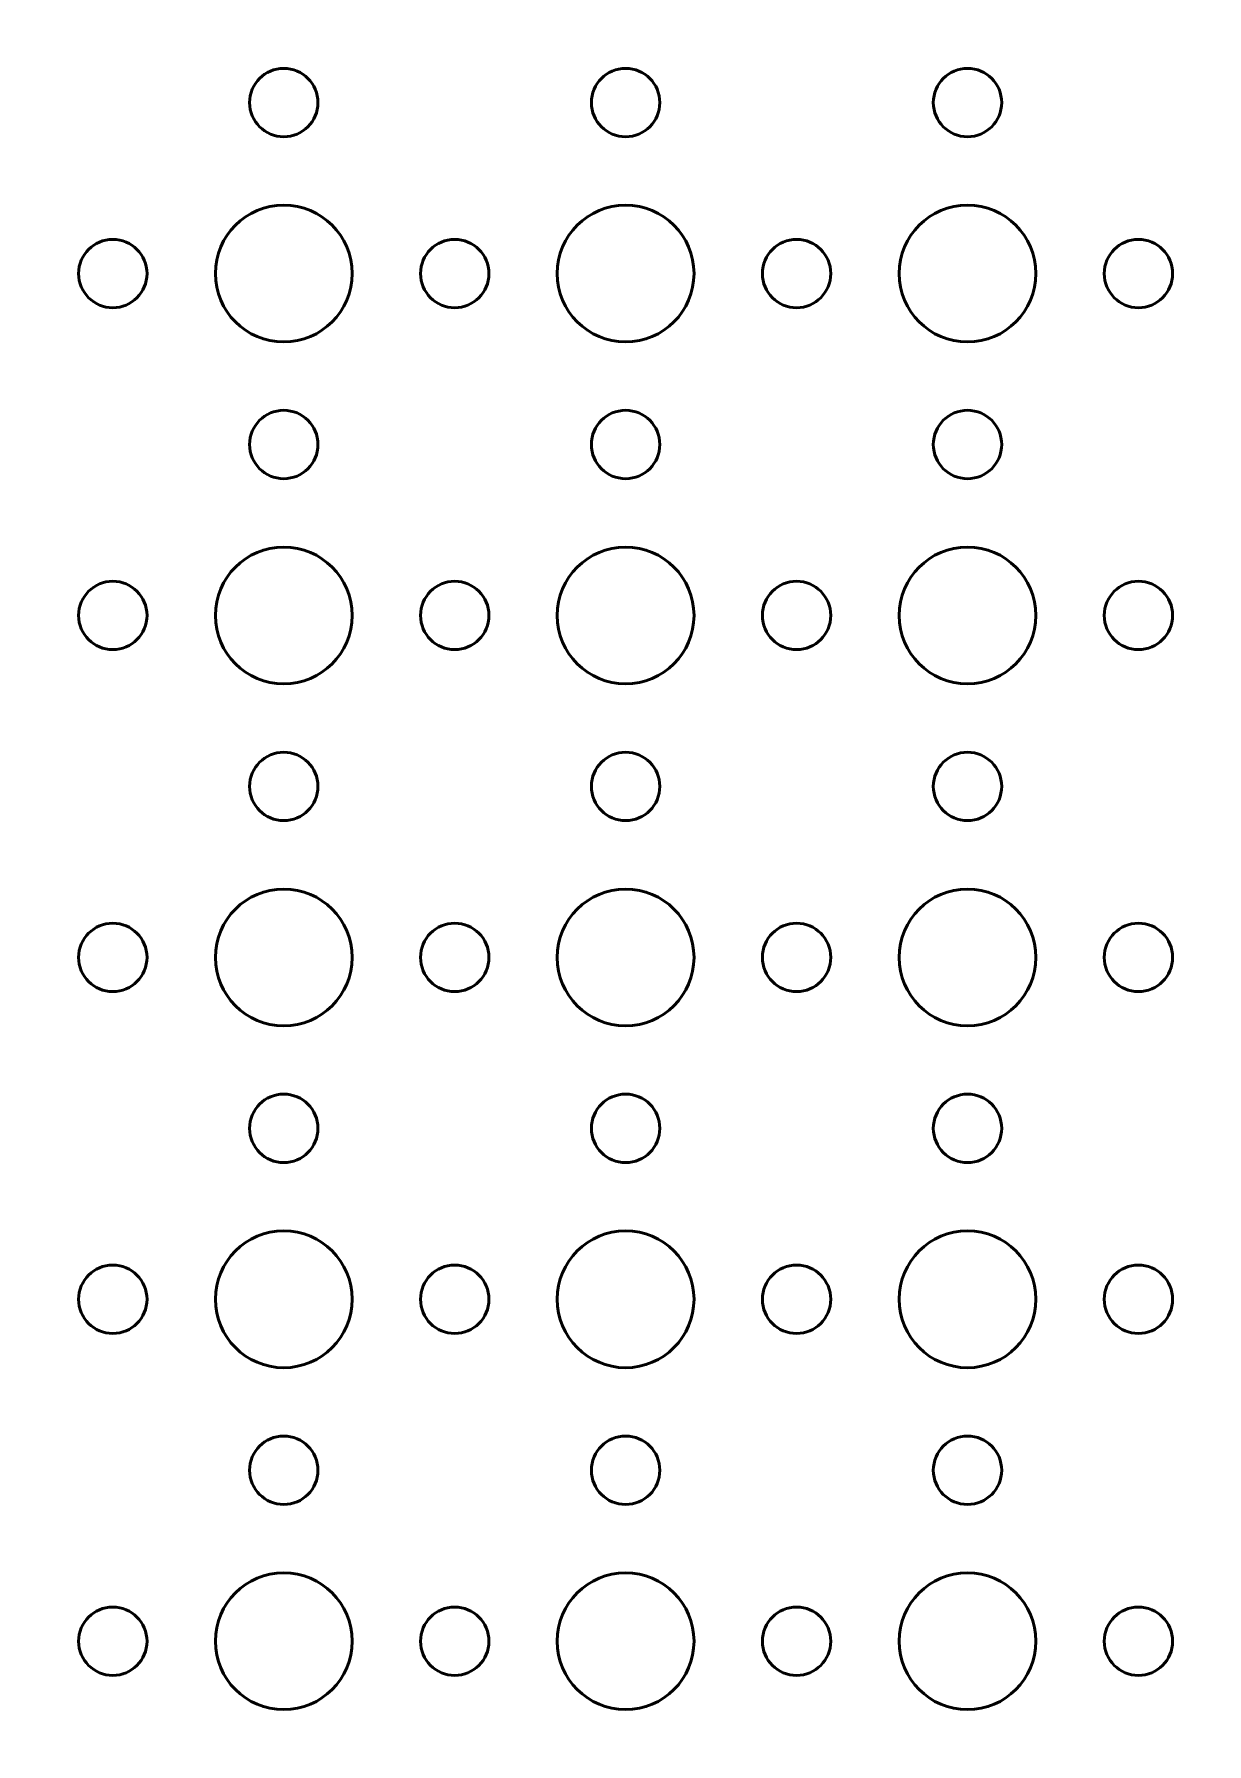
# Model space of a CAD drawing. Header units: centimetres. Extents: x -42 to 42, y -29.9 to 29.9.
# Drawn here: x -4.84 to 0.3, y 0.3 to 7.8 of the extents above; entities that cross this region are included whole.
import ezdxf

# ---------------------------------------------------------------- set-up
doc = ezdxf.new("R2010")
doc.units = ezdxf.units.CM
doc.header["$MEASUREMENT"] = 0
doc.layers.add('Layer 1', color=7, linetype='Continuous')

msp = doc.modelspace()

# ---------------------------------------------------------------- linework, layer by layer
at = {"layer": 'Layer 1', "lineweight": 53}
for points, knots in [([(41.95, 29.45), (41.95, 29.45), (41.95, -29.45), (41.95, -29.45), (41.95, -29.45), (41.95, -29.72614), (41.72614, -29.95), (41.45, -29.95), (41.45, -29.95), (41.45, -29.95), (-41.45, -29.95), (-41.45, -29.95), (-41.45, -29.95), (-41.72614, -29.95), (-41.95, -29.72614), (-41.95, -29.45), (-41.95, -29.45), (-41.95, -29.45), (-41.95, 29.45), (-41.95, 29.45), (-41.95, 29.45), (-41.95, 29.72614), (-41.72614, 29.95), (-41.45, 29.95), (-41.45, 29.95), (-41.45, 29.95), (41.45, 29.95), (41.45, 29.95), (41.45, 29.95), (41.72614, 29.95), (41.95, 29.72614), (41.95, 29.45)], [0, 0, 0, 0, 0.1111111, 0.1111111, 0.1111111, 0.1111111, 0.2222222, 0.2222222, 0.2222222, 0.2222222, 0.3333333, 0.3333333, 0.3333333, 0.3333333, 0.4444444, 0.4444444, 0.4444444, 0.4444444, 0.5555556, 0.5555556, 0.5555556, 0.5555556, 0.6666667, 0.6666667, 0.6666667, 0.6666667, 0.7777778, 0.7777778, 0.7777778, 0.7777778, 1, 1, 1, 1]), ([(-3.75, 7.35), (-3.83284, 7.35), (-3.9, 7.41716), (-3.9, 7.5), (-3.9, 7.5), (-3.9, 7.58284), (-3.83284, 7.65), (-3.75, 7.65), (-3.75, 7.65), (-3.66716, 7.65), (-3.6, 7.58284), (-3.6, 7.5), (-3.6, 7.5), (-3.6, 7.41716), (-3.66716, 7.35), (-3.75, 7.35)], [0, 0, 0, 0, 0.2, 0.2, 0.2, 0.2, 0.4, 0.4, 0.4, 0.4, 0.6, 0.6, 0.6, 0.6, 1, 1, 1, 1]), ([(-2.25, 7.35), (-2.33284, 7.35), (-2.4, 7.41716), (-2.4, 7.5), (-2.4, 7.5), (-2.4, 7.58284), (-2.33284, 7.65), (-2.25, 7.65), (-2.25, 7.65), (-2.16716, 7.65), (-2.1, 7.58284), (-2.1, 7.5), (-2.1, 7.5), (-2.1, 7.41716), (-2.16716, 7.35), (-2.25, 7.35)], [0, 0, 0, 0, 0.2, 0.2, 0.2, 0.2, 0.4, 0.4, 0.4, 0.4, 0.6, 0.6, 0.6, 0.6, 1, 1, 1, 1]), ([(-0.75, 7.35), (-0.83284, 7.35), (-0.9, 7.41716), (-0.9, 7.5), (-0.9, 7.5), (-0.9, 7.58284), (-0.83284, 7.65), (-0.75, 7.65), (-0.75, 7.65), (-0.66716, 7.65), (-0.6, 7.58284), (-0.6, 7.5), (-0.6, 7.5), (-0.6, 7.41716), (-0.66716, 7.35), (-0.75, 7.35)], [0, 0, 0, 0, 0.2, 0.2, 0.2, 0.2, 0.4, 0.4, 0.4, 0.4, 0.6, 0.6, 0.6, 0.6, 1, 1, 1, 1]), ([(-3.75, 6.45), (-3.91569, 6.45), (-4.05, 6.58431), (-4.05, 6.75), (-4.05, 6.75), (-4.05, 6.91569), (-3.91569, 7.05), (-3.75, 7.05), (-3.75, 7.05), (-3.58431, 7.05), (-3.45, 6.91569), (-3.45, 6.75), (-3.45, 6.75), (-3.45, 6.58431), (-3.58431, 6.45), (-3.75, 6.45)], [0, 0, 0, 0, 0.2, 0.2, 0.2, 0.2, 0.4, 0.4, 0.4, 0.4, 0.6, 0.6, 0.6, 0.6, 1, 1, 1, 1]), ([(-2.25, 6.45), (-2.41569, 6.45), (-2.55, 6.58431), (-2.55, 6.75), (-2.55, 6.75), (-2.55, 6.91569), (-2.41569, 7.05), (-2.25, 7.05), (-2.25, 7.05), (-2.08431, 7.05), (-1.95, 6.91569), (-1.95, 6.75), (-1.95, 6.75), (-1.95, 6.58431), (-2.08431, 6.45), (-2.25, 6.45)], [0, 0, 0, 0, 0.2, 0.2, 0.2, 0.2, 0.4, 0.4, 0.4, 0.4, 0.6, 0.6, 0.6, 0.6, 1, 1, 1, 1]), ([(-0.75, 6.45), (-0.91569, 6.45), (-1.05, 6.58431), (-1.05, 6.75), (-1.05, 6.75), (-1.05, 6.91569), (-0.91569, 7.05), (-0.75, 7.05), (-0.75, 7.05), (-0.58431, 7.05), (-0.45, 6.91569), (-0.45, 6.75), (-0.45, 6.75), (-0.45, 6.58431), (-0.58431, 6.45), (-0.75, 6.45)], [0, 0, 0, 0, 0.2, 0.2, 0.2, 0.2, 0.4, 0.4, 0.4, 0.4, 0.6, 0.6, 0.6, 0.6, 1, 1, 1, 1]), ([(-4.5, 6.6), (-4.58284, 6.6), (-4.65, 6.66716), (-4.65, 6.75), (-4.65, 6.75), (-4.65, 6.83284), (-4.58284, 6.9), (-4.5, 6.9), (-4.5, 6.9), (-4.41716, 6.9), (-4.35, 6.83284), (-4.35, 6.75), (-4.35, 6.75), (-4.35, 6.66716), (-4.41716, 6.6), (-4.5, 6.6)], [0, 0, 0, 0, 0.2, 0.2, 0.2, 0.2, 0.4, 0.4, 0.4, 0.4, 0.6, 0.6, 0.6, 0.6, 1, 1, 1, 1]), ([(-3, 6.6), (-3.08284, 6.6), (-3.15, 6.66716), (-3.15, 6.75), (-3.15, 6.75), (-3.15, 6.83284), (-3.08284, 6.9), (-3, 6.9), (-3, 6.9), (-2.91716, 6.9), (-2.85, 6.83284), (-2.85, 6.75), (-2.85, 6.75), (-2.85, 6.66716), (-2.91716, 6.6), (-3, 6.6)], [0, 0, 0, 0, 0.2, 0.2, 0.2, 0.2, 0.4, 0.4, 0.4, 0.4, 0.6, 0.6, 0.6, 0.6, 1, 1, 1, 1]), ([(-1.5, 6.6), (-1.58284, 6.6), (-1.65, 6.66716), (-1.65, 6.75), (-1.65, 6.75), (-1.65, 6.83284), (-1.58284, 6.9), (-1.5, 6.9), (-1.5, 6.9), (-1.41716, 6.9), (-1.35, 6.83284), (-1.35, 6.75), (-1.35, 6.75), (-1.35, 6.66716), (-1.41716, 6.6), (-1.5, 6.6)], [0, 0, 0, 0, 0.2, 0.2, 0.2, 0.2, 0.4, 0.4, 0.4, 0.4, 0.6, 0.6, 0.6, 0.6, 1, 1, 1, 1]), ([(0, 6.6), (-0.08284, 6.6), (-0.15, 6.66716), (-0.15, 6.75), (-0.15, 6.75), (-0.15, 6.83284), (-0.08284, 6.9), (0, 6.9), (0, 6.9), (0.08284, 6.9), (0.15, 6.83284), (0.15, 6.75), (0.15, 6.75), (0.15, 6.66716), (0.08284, 6.6), (0, 6.6)], [0, 0, 0, 0, 0.2, 0.2, 0.2, 0.2, 0.4, 0.4, 0.4, 0.4, 0.6, 0.6, 0.6, 0.6, 1, 1, 1, 1]), ([(-3.75, 5.85), (-3.83284, 5.85), (-3.9, 5.91716), (-3.9, 6), (-3.9, 6), (-3.9, 6.08284), (-3.83284, 6.15), (-3.75, 6.15), (-3.75, 6.15), (-3.66716, 6.15), (-3.6, 6.08284), (-3.6, 6), (-3.6, 6), (-3.6, 5.91716), (-3.66716, 5.85), (-3.75, 5.85)], [0, 0, 0, 0, 0.2, 0.2, 0.2, 0.2, 0.4, 0.4, 0.4, 0.4, 0.6, 0.6, 0.6, 0.6, 1, 1, 1, 1]), ([(-2.25, 5.85), (-2.33284, 5.85), (-2.4, 5.91716), (-2.4, 6), (-2.4, 6), (-2.4, 6.08284), (-2.33284, 6.15), (-2.25, 6.15), (-2.25, 6.15), (-2.16716, 6.15), (-2.1, 6.08284), (-2.1, 6), (-2.1, 6), (-2.1, 5.91716), (-2.16716, 5.85), (-2.25, 5.85)], [0, 0, 0, 0, 0.2, 0.2, 0.2, 0.2, 0.4, 0.4, 0.4, 0.4, 0.6, 0.6, 0.6, 0.6, 1, 1, 1, 1]), ([(-0.75, 5.85), (-0.83284, 5.85), (-0.9, 5.91716), (-0.9, 6), (-0.9, 6), (-0.9, 6.08284), (-0.83284, 6.15), (-0.75, 6.15), (-0.75, 6.15), (-0.66716, 6.15), (-0.6, 6.08284), (-0.6, 6), (-0.6, 6), (-0.6, 5.91716), (-0.66716, 5.85), (-0.75, 5.85)], [0, 0, 0, 0, 0.2, 0.2, 0.2, 0.2, 0.4, 0.4, 0.4, 0.4, 0.6, 0.6, 0.6, 0.6, 1, 1, 1, 1]), ([(-3.75, 4.95), (-3.91569, 4.95), (-4.05, 5.08431), (-4.05, 5.25), (-4.05, 5.25), (-4.05, 5.41569), (-3.91569, 5.55), (-3.75, 5.55), (-3.75, 5.55), (-3.58431, 5.55), (-3.45, 5.41569), (-3.45, 5.25), (-3.45, 5.25), (-3.45, 5.08431), (-3.58431, 4.95), (-3.75, 4.95)], [0, 0, 0, 0, 0.2, 0.2, 0.2, 0.2, 0.4, 0.4, 0.4, 0.4, 0.6, 0.6, 0.6, 0.6, 1, 1, 1, 1]), ([(-2.25, 4.95), (-2.41569, 4.95), (-2.55, 5.08431), (-2.55, 5.25), (-2.55, 5.25), (-2.55, 5.41569), (-2.41569, 5.55), (-2.25, 5.55), (-2.25, 5.55), (-2.08431, 5.55), (-1.95, 5.41569), (-1.95, 5.25), (-1.95, 5.25), (-1.95, 5.08431), (-2.08431, 4.95), (-2.25, 4.95)], [0, 0, 0, 0, 0.2, 0.2, 0.2, 0.2, 0.4, 0.4, 0.4, 0.4, 0.6, 0.6, 0.6, 0.6, 1, 1, 1, 1]), ([(-0.75, 4.95), (-0.91569, 4.95), (-1.05, 5.08431), (-1.05, 5.25), (-1.05, 5.25), (-1.05, 5.41569), (-0.91569, 5.55), (-0.75, 5.55), (-0.75, 5.55), (-0.58431, 5.55), (-0.45, 5.41569), (-0.45, 5.25), (-0.45, 5.25), (-0.45, 5.08431), (-0.58431, 4.95), (-0.75, 4.95)], [0, 0, 0, 0, 0.2, 0.2, 0.2, 0.2, 0.4, 0.4, 0.4, 0.4, 0.6, 0.6, 0.6, 0.6, 1, 1, 1, 1]), ([(-4.5, 5.1), (-4.58284, 5.1), (-4.65, 5.16716), (-4.65, 5.25), (-4.65, 5.25), (-4.65, 5.33284), (-4.58284, 5.4), (-4.5, 5.4), (-4.5, 5.4), (-4.41716, 5.4), (-4.35, 5.33284), (-4.35, 5.25), (-4.35, 5.25), (-4.35, 5.16716), (-4.41716, 5.1), (-4.5, 5.1)], [0, 0, 0, 0, 0.2, 0.2, 0.2, 0.2, 0.4, 0.4, 0.4, 0.4, 0.6, 0.6, 0.6, 0.6, 1, 1, 1, 1]), ([(-3, 5.1), (-3.08284, 5.1), (-3.15, 5.16716), (-3.15, 5.25), (-3.15, 5.25), (-3.15, 5.33284), (-3.08284, 5.4), (-3, 5.4), (-3, 5.4), (-2.91716, 5.4), (-2.85, 5.33284), (-2.85, 5.25), (-2.85, 5.25), (-2.85, 5.16716), (-2.91716, 5.1), (-3, 5.1)], [0, 0, 0, 0, 0.2, 0.2, 0.2, 0.2, 0.4, 0.4, 0.4, 0.4, 0.6, 0.6, 0.6, 0.6, 1, 1, 1, 1]), ([(-1.5, 5.1), (-1.58284, 5.1), (-1.65, 5.16716), (-1.65, 5.25), (-1.65, 5.25), (-1.65, 5.33284), (-1.58284, 5.4), (-1.5, 5.4), (-1.5, 5.4), (-1.41716, 5.4), (-1.35, 5.33284), (-1.35, 5.25), (-1.35, 5.25), (-1.35, 5.16716), (-1.41716, 5.1), (-1.5, 5.1)], [0, 0, 0, 0, 0.2, 0.2, 0.2, 0.2, 0.4, 0.4, 0.4, 0.4, 0.6, 0.6, 0.6, 0.6, 1, 1, 1, 1]), ([(0, 5.1), (-0.08284, 5.1), (-0.15, 5.16716), (-0.15, 5.25), (-0.15, 5.25), (-0.15, 5.33284), (-0.08284, 5.4), (0, 5.4), (0, 5.4), (0.08284, 5.4), (0.15, 5.33284), (0.15, 5.25), (0.15, 5.25), (0.15, 5.16716), (0.08284, 5.1), (0, 5.1)], [0, 0, 0, 0, 0.2, 0.2, 0.2, 0.2, 0.4, 0.4, 0.4, 0.4, 0.6, 0.6, 0.6, 0.6, 1, 1, 1, 1]), ([(-3.75, 4.35), (-3.83284, 4.35), (-3.9, 4.41716), (-3.9, 4.5), (-3.9, 4.5), (-3.9, 4.58284), (-3.83284, 4.65), (-3.75, 4.65), (-3.75, 4.65), (-3.66716, 4.65), (-3.6, 4.58284), (-3.6, 4.5), (-3.6, 4.5), (-3.6, 4.41716), (-3.66716, 4.35), (-3.75, 4.35)], [0, 0, 0, 0, 0.2, 0.2, 0.2, 0.2, 0.4, 0.4, 0.4, 0.4, 0.6, 0.6, 0.6, 0.6, 1, 1, 1, 1]), ([(-2.25, 4.35), (-2.33284, 4.35), (-2.4, 4.41716), (-2.4, 4.5), (-2.4, 4.5), (-2.4, 4.58284), (-2.33284, 4.65), (-2.25, 4.65), (-2.25, 4.65), (-2.16716, 4.65), (-2.1, 4.58284), (-2.1, 4.5), (-2.1, 4.5), (-2.1, 4.41716), (-2.16716, 4.35), (-2.25, 4.35)], [0, 0, 0, 0, 0.2, 0.2, 0.2, 0.2, 0.4, 0.4, 0.4, 0.4, 0.6, 0.6, 0.6, 0.6, 1, 1, 1, 1]), ([(-0.75, 4.35), (-0.83284, 4.35), (-0.9, 4.41716), (-0.9, 4.5), (-0.9, 4.5), (-0.9, 4.58284), (-0.83284, 4.65), (-0.75, 4.65), (-0.75, 4.65), (-0.66716, 4.65), (-0.6, 4.58284), (-0.6, 4.5), (-0.6, 4.5), (-0.6, 4.41716), (-0.66716, 4.35), (-0.75, 4.35)], [0, 0, 0, 0, 0.2, 0.2, 0.2, 0.2, 0.4, 0.4, 0.4, 0.4, 0.6, 0.6, 0.6, 0.6, 1, 1, 1, 1]), ([(-3.75, 3.45), (-3.91569, 3.45), (-4.05, 3.58431), (-4.05, 3.75), (-4.05, 3.75), (-4.05, 3.91569), (-3.91569, 4.05), (-3.75, 4.05), (-3.75, 4.05), (-3.58431, 4.05), (-3.45, 3.91569), (-3.45, 3.75), (-3.45, 3.75), (-3.45, 3.58431), (-3.58431, 3.45), (-3.75, 3.45)], [0, 0, 0, 0, 0.2, 0.2, 0.2, 0.2, 0.4, 0.4, 0.4, 0.4, 0.6, 0.6, 0.6, 0.6, 1, 1, 1, 1]), ([(-2.25, 3.45), (-2.41569, 3.45), (-2.55, 3.58431), (-2.55, 3.75), (-2.55, 3.75), (-2.55, 3.91569), (-2.41569, 4.05), (-2.25, 4.05), (-2.25, 4.05), (-2.08431, 4.05), (-1.95, 3.91569), (-1.95, 3.75), (-1.95, 3.75), (-1.95, 3.58431), (-2.08431, 3.45), (-2.25, 3.45)], [0, 0, 0, 0, 0.2, 0.2, 0.2, 0.2, 0.4, 0.4, 0.4, 0.4, 0.6, 0.6, 0.6, 0.6, 1, 1, 1, 1]), ([(-0.75, 3.45), (-0.91569, 3.45), (-1.05, 3.58431), (-1.05, 3.75), (-1.05, 3.75), (-1.05, 3.91569), (-0.91569, 4.05), (-0.75, 4.05), (-0.75, 4.05), (-0.58431, 4.05), (-0.45, 3.91569), (-0.45, 3.75), (-0.45, 3.75), (-0.45, 3.58431), (-0.58431, 3.45), (-0.75, 3.45)], [0, 0, 0, 0, 0.2, 0.2, 0.2, 0.2, 0.4, 0.4, 0.4, 0.4, 0.6, 0.6, 0.6, 0.6, 1, 1, 1, 1]), ([(-4.5, 3.6), (-4.58284, 3.6), (-4.65, 3.66716), (-4.65, 3.75), (-4.65, 3.75), (-4.65, 3.83284), (-4.58284, 3.9), (-4.5, 3.9), (-4.5, 3.9), (-4.41716, 3.9), (-4.35, 3.83284), (-4.35, 3.75), (-4.35, 3.75), (-4.35, 3.66716), (-4.41716, 3.6), (-4.5, 3.6)], [0, 0, 0, 0, 0.2, 0.2, 0.2, 0.2, 0.4, 0.4, 0.4, 0.4, 0.6, 0.6, 0.6, 0.6, 1, 1, 1, 1]), ([(-3, 3.6), (-3.08284, 3.6), (-3.15, 3.66716), (-3.15, 3.75), (-3.15, 3.75), (-3.15, 3.83284), (-3.08284, 3.9), (-3, 3.9), (-3, 3.9), (-2.91716, 3.9), (-2.85, 3.83284), (-2.85, 3.75), (-2.85, 3.75), (-2.85, 3.66716), (-2.91716, 3.6), (-3, 3.6)], [0, 0, 0, 0, 0.2, 0.2, 0.2, 0.2, 0.4, 0.4, 0.4, 0.4, 0.6, 0.6, 0.6, 0.6, 1, 1, 1, 1]), ([(-1.5, 3.6), (-1.58284, 3.6), (-1.65, 3.66716), (-1.65, 3.75), (-1.65, 3.75), (-1.65, 3.83284), (-1.58284, 3.9), (-1.5, 3.9), (-1.5, 3.9), (-1.41716, 3.9), (-1.35, 3.83284), (-1.35, 3.75), (-1.35, 3.75), (-1.35, 3.66716), (-1.41716, 3.6), (-1.5, 3.6)], [0, 0, 0, 0, 0.2, 0.2, 0.2, 0.2, 0.4, 0.4, 0.4, 0.4, 0.6, 0.6, 0.6, 0.6, 1, 1, 1, 1]), ([(0, 3.6), (-0.08284, 3.6), (-0.15, 3.66716), (-0.15, 3.75), (-0.15, 3.75), (-0.15, 3.83284), (-0.08284, 3.9), (0, 3.9), (0, 3.9), (0.08284, 3.9), (0.15, 3.83284), (0.15, 3.75), (0.15, 3.75), (0.15, 3.66716), (0.08284, 3.6), (0, 3.6)], [0, 0, 0, 0, 0.2, 0.2, 0.2, 0.2, 0.4, 0.4, 0.4, 0.4, 0.6, 0.6, 0.6, 0.6, 1, 1, 1, 1]), ([(-3.75, 2.85), (-3.83284, 2.85), (-3.9, 2.91716), (-3.9, 3), (-3.9, 3), (-3.9, 3.08284), (-3.83284, 3.15), (-3.75, 3.15), (-3.75, 3.15), (-3.66716, 3.15), (-3.6, 3.08284), (-3.6, 3), (-3.6, 3), (-3.6, 2.91716), (-3.66716, 2.85), (-3.75, 2.85)], [0, 0, 0, 0, 0.2, 0.2, 0.2, 0.2, 0.4, 0.4, 0.4, 0.4, 0.6, 0.6, 0.6, 0.6, 1, 1, 1, 1]), ([(-2.25, 2.85), (-2.33284, 2.85), (-2.4, 2.91716), (-2.4, 3), (-2.4, 3), (-2.4, 3.08284), (-2.33284, 3.15), (-2.25, 3.15), (-2.25, 3.15), (-2.16716, 3.15), (-2.1, 3.08284), (-2.1, 3), (-2.1, 3), (-2.1, 2.91716), (-2.16716, 2.85), (-2.25, 2.85)], [0, 0, 0, 0, 0.2, 0.2, 0.2, 0.2, 0.4, 0.4, 0.4, 0.4, 0.6, 0.6, 0.6, 0.6, 1, 1, 1, 1]), ([(-0.75, 2.85), (-0.83284, 2.85), (-0.9, 2.91716), (-0.9, 3), (-0.9, 3), (-0.9, 3.08284), (-0.83284, 3.15), (-0.75, 3.15), (-0.75, 3.15), (-0.66716, 3.15), (-0.6, 3.08284), (-0.6, 3), (-0.6, 3), (-0.6, 2.91716), (-0.66716, 2.85), (-0.75, 2.85)], [0, 0, 0, 0, 0.2, 0.2, 0.2, 0.2, 0.4, 0.4, 0.4, 0.4, 0.6, 0.6, 0.6, 0.6, 1, 1, 1, 1]), ([(-3.75, 1.95), (-3.91569, 1.95), (-4.05, 2.08431), (-4.05, 2.25), (-4.05, 2.25), (-4.05, 2.41569), (-3.91569, 2.55), (-3.75, 2.55), (-3.75, 2.55), (-3.58431, 2.55), (-3.45, 2.41569), (-3.45, 2.25), (-3.45, 2.25), (-3.45, 2.08431), (-3.58431, 1.95), (-3.75, 1.95)], [0, 0, 0, 0, 0.2, 0.2, 0.2, 0.2, 0.4, 0.4, 0.4, 0.4, 0.6, 0.6, 0.6, 0.6, 1, 1, 1, 1]), ([(-2.25, 1.95), (-2.41569, 1.95), (-2.55, 2.08431), (-2.55, 2.25), (-2.55, 2.25), (-2.55, 2.41569), (-2.41569, 2.55), (-2.25, 2.55), (-2.25, 2.55), (-2.08431, 2.55), (-1.95, 2.41569), (-1.95, 2.25), (-1.95, 2.25), (-1.95, 2.08431), (-2.08431, 1.95), (-2.25, 1.95)], [0, 0, 0, 0, 0.2, 0.2, 0.2, 0.2, 0.4, 0.4, 0.4, 0.4, 0.6, 0.6, 0.6, 0.6, 1, 1, 1, 1]), ([(-0.75, 1.95), (-0.91569, 1.95), (-1.05, 2.08431), (-1.05, 2.25), (-1.05, 2.25), (-1.05, 2.41569), (-0.91569, 2.55), (-0.75, 2.55), (-0.75, 2.55), (-0.58431, 2.55), (-0.45, 2.41569), (-0.45, 2.25), (-0.45, 2.25), (-0.45, 2.08431), (-0.58431, 1.95), (-0.75, 1.95)], [0, 0, 0, 0, 0.2, 0.2, 0.2, 0.2, 0.4, 0.4, 0.4, 0.4, 0.6, 0.6, 0.6, 0.6, 1, 1, 1, 1]), ([(-4.5, 2.1), (-4.58284, 2.1), (-4.65, 2.16716), (-4.65, 2.25), (-4.65, 2.25), (-4.65, 2.33284), (-4.58284, 2.4), (-4.5, 2.4), (-4.5, 2.4), (-4.41716, 2.4), (-4.35, 2.33284), (-4.35, 2.25), (-4.35, 2.25), (-4.35, 2.16716), (-4.41716, 2.1), (-4.5, 2.1)], [0, 0, 0, 0, 0.2, 0.2, 0.2, 0.2, 0.4, 0.4, 0.4, 0.4, 0.6, 0.6, 0.6, 0.6, 1, 1, 1, 1]), ([(-3, 2.1), (-3.08284, 2.1), (-3.15, 2.16716), (-3.15, 2.25), (-3.15, 2.25), (-3.15, 2.33284), (-3.08284, 2.4), (-3, 2.4), (-3, 2.4), (-2.91716, 2.4), (-2.85, 2.33284), (-2.85, 2.25), (-2.85, 2.25), (-2.85, 2.16716), (-2.91716, 2.1), (-3, 2.1)], [0, 0, 0, 0, 0.2, 0.2, 0.2, 0.2, 0.4, 0.4, 0.4, 0.4, 0.6, 0.6, 0.6, 0.6, 1, 1, 1, 1]), ([(-1.5, 2.1), (-1.58284, 2.1), (-1.65, 2.16716), (-1.65, 2.25), (-1.65, 2.25), (-1.65, 2.33284), (-1.58284, 2.4), (-1.5, 2.4), (-1.5, 2.4), (-1.41716, 2.4), (-1.35, 2.33284), (-1.35, 2.25), (-1.35, 2.25), (-1.35, 2.16716), (-1.41716, 2.1), (-1.5, 2.1)], [0, 0, 0, 0, 0.2, 0.2, 0.2, 0.2, 0.4, 0.4, 0.4, 0.4, 0.6, 0.6, 0.6, 0.6, 1, 1, 1, 1]), ([(0, 2.1), (-0.08284, 2.1), (-0.15, 2.16716), (-0.15, 2.25), (-0.15, 2.25), (-0.15, 2.33284), (-0.08284, 2.4), (0, 2.4), (0, 2.4), (0.08284, 2.4), (0.15, 2.33284), (0.15, 2.25), (0.15, 2.25), (0.15, 2.16716), (0.08284, 2.1), (0, 2.1)], [0, 0, 0, 0, 0.2, 0.2, 0.2, 0.2, 0.4, 0.4, 0.4, 0.4, 0.6, 0.6, 0.6, 0.6, 1, 1, 1, 1]), ([(-3.75, 1.35), (-3.83284, 1.35), (-3.9, 1.41716), (-3.9, 1.5), (-3.9, 1.5), (-3.9, 1.58284), (-3.83284, 1.65), (-3.75, 1.65), (-3.75, 1.65), (-3.66716, 1.65), (-3.6, 1.58284), (-3.6, 1.5), (-3.6, 1.5), (-3.6, 1.41716), (-3.66716, 1.35), (-3.75, 1.35)], [0, 0, 0, 0, 0.2, 0.2, 0.2, 0.2, 0.4, 0.4, 0.4, 0.4, 0.6, 0.6, 0.6, 0.6, 1, 1, 1, 1]), ([(-2.25, 1.35), (-2.33284, 1.35), (-2.4, 1.41716), (-2.4, 1.5), (-2.4, 1.5), (-2.4, 1.58284), (-2.33284, 1.65), (-2.25, 1.65), (-2.25, 1.65), (-2.16716, 1.65), (-2.1, 1.58284), (-2.1, 1.5), (-2.1, 1.5), (-2.1, 1.41716), (-2.16716, 1.35), (-2.25, 1.35)], [0, 0, 0, 0, 0.2, 0.2, 0.2, 0.2, 0.4, 0.4, 0.4, 0.4, 0.6, 0.6, 0.6, 0.6, 1, 1, 1, 1]), ([(-0.75, 1.35), (-0.83284, 1.35), (-0.9, 1.41716), (-0.9, 1.5), (-0.9, 1.5), (-0.9, 1.58284), (-0.83284, 1.65), (-0.75, 1.65), (-0.75, 1.65), (-0.66716, 1.65), (-0.6, 1.58284), (-0.6, 1.5), (-0.6, 1.5), (-0.6, 1.41716), (-0.66716, 1.35), (-0.75, 1.35)], [0, 0, 0, 0, 0.2, 0.2, 0.2, 0.2, 0.4, 0.4, 0.4, 0.4, 0.6, 0.6, 0.6, 0.6, 1, 1, 1, 1]), ([(-3.75, 0.45), (-3.91569, 0.45), (-4.05, 0.58431), (-4.05, 0.75), (-4.05, 0.75), (-4.05, 0.91569), (-3.91569, 1.05), (-3.75, 1.05), (-3.75, 1.05), (-3.58431, 1.05), (-3.45, 0.91569), (-3.45, 0.75), (-3.45, 0.75), (-3.45, 0.58431), (-3.58431, 0.45), (-3.75, 0.45)], [0, 0, 0, 0, 0.2, 0.2, 0.2, 0.2, 0.4, 0.4, 0.4, 0.4, 0.6, 0.6, 0.6, 0.6, 1, 1, 1, 1]), ([(-2.25, 0.45), (-2.41569, 0.45), (-2.55, 0.58431), (-2.55, 0.75), (-2.55, 0.75), (-2.55, 0.91569), (-2.41569, 1.05), (-2.25, 1.05), (-2.25, 1.05), (-2.08431, 1.05), (-1.95, 0.91569), (-1.95, 0.75), (-1.95, 0.75), (-1.95, 0.58431), (-2.08431, 0.45), (-2.25, 0.45)], [0, 0, 0, 0, 0.2, 0.2, 0.2, 0.2, 0.4, 0.4, 0.4, 0.4, 0.6, 0.6, 0.6, 0.6, 1, 1, 1, 1]), ([(-0.75, 0.45), (-0.91569, 0.45), (-1.05, 0.58431), (-1.05, 0.75), (-1.05, 0.75), (-1.05, 0.91569), (-0.91569, 1.05), (-0.75, 1.05), (-0.75, 1.05), (-0.58431, 1.05), (-0.45, 0.91569), (-0.45, 0.75), (-0.45, 0.75), (-0.45, 0.58431), (-0.58431, 0.45), (-0.75, 0.45)], [0, 0, 0, 0, 0.2, 0.2, 0.2, 0.2, 0.4, 0.4, 0.4, 0.4, 0.6, 0.6, 0.6, 0.6, 1, 1, 1, 1]), ([(-4.5, 0.6), (-4.58284, 0.6), (-4.65, 0.66716), (-4.65, 0.75), (-4.65, 0.75), (-4.65, 0.83284), (-4.58284, 0.9), (-4.5, 0.9), (-4.5, 0.9), (-4.41716, 0.9), (-4.35, 0.83284), (-4.35, 0.75), (-4.35, 0.75), (-4.35, 0.66716), (-4.41716, 0.6), (-4.5, 0.6)], [0, 0, 0, 0, 0.2, 0.2, 0.2, 0.2, 0.4, 0.4, 0.4, 0.4, 0.6, 0.6, 0.6, 0.6, 1, 1, 1, 1]), ([(-3, 0.6), (-3.08284, 0.6), (-3.15, 0.66716), (-3.15, 0.75), (-3.15, 0.75), (-3.15, 0.83284), (-3.08284, 0.9), (-3, 0.9), (-3, 0.9), (-2.91716, 0.9), (-2.85, 0.83284), (-2.85, 0.75), (-2.85, 0.75), (-2.85, 0.66716), (-2.91716, 0.6), (-3, 0.6)], [0, 0, 0, 0, 0.2, 0.2, 0.2, 0.2, 0.4, 0.4, 0.4, 0.4, 0.6, 0.6, 0.6, 0.6, 1, 1, 1, 1]), ([(-1.5, 0.6), (-1.58284, 0.6), (-1.65, 0.66716), (-1.65, 0.75), (-1.65, 0.75), (-1.65, 0.83284), (-1.58284, 0.9), (-1.5, 0.9), (-1.5, 0.9), (-1.41716, 0.9), (-1.35, 0.83284), (-1.35, 0.75), (-1.35, 0.75), (-1.35, 0.66716), (-1.41716, 0.6), (-1.5, 0.6)], [0, 0, 0, 0, 0.2, 0.2, 0.2, 0.2, 0.4, 0.4, 0.4, 0.4, 0.6, 0.6, 0.6, 0.6, 1, 1, 1, 1]), ([(0, 0.6), (-0.08284, 0.6), (-0.15, 0.66716), (-0.15, 0.75), (-0.15, 0.75), (-0.15, 0.83284), (-0.08284, 0.9), (0, 0.9), (0, 0.9), (0.08284, 0.9), (0.15, 0.83284), (0.15, 0.75), (0.15, 0.75), (0.15, 0.66716), (0.08284, 0.6), (0, 0.6)], [0, 0, 0, 0, 0.2, 0.2, 0.2, 0.2, 0.4, 0.4, 0.4, 0.4, 0.6, 0.6, 0.6, 0.6, 1, 1, 1, 1])]:
    msp.add_open_spline(points, degree=3, knots=knots, dxfattribs=at)

doc.saveas('drawing.dxf')
